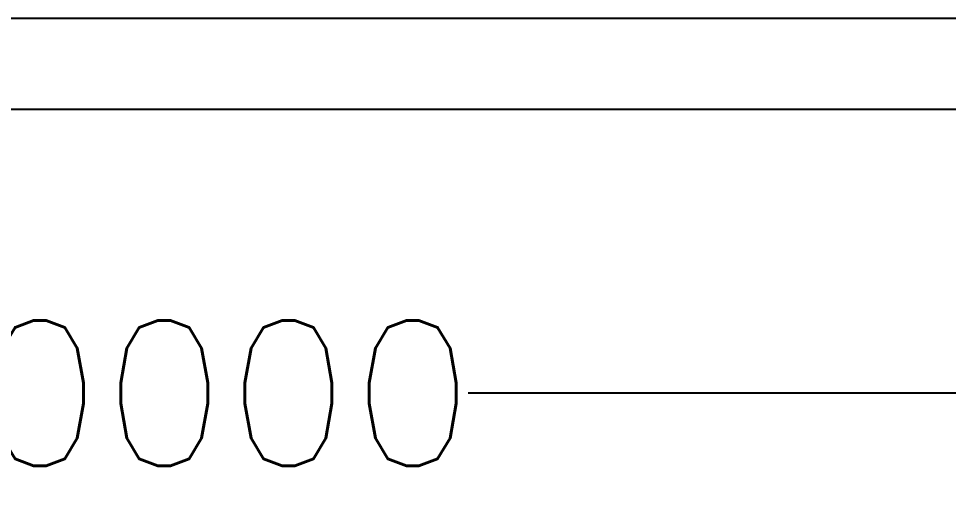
# Model space of a CAD drawing. Header units: inches. Extents: x 4920 to 49860, y 87334 to 114892.
# Drawn here: x 19838 to 24968, y 87334 to 89922 of the extents above; entities that cross this region are included whole.
import ezdxf

# ---------------------------------------------------------------- set-up
doc = ezdxf.new("R2010")
doc.units = ezdxf.units.IN
doc.header["$MEASUREMENT"] = 0
doc.layers.add('GT_1', color=7, linetype='Continuous')
doc.styles.get("Standard").update_dxf_attribs({"font": 'txt', "bigfont": 'gbcbig.shx'})
doc.dimstyles.new('Standard-yuanban', dxfattribs={"dimtxt": 800, "dimasz": 0.18, "dimexe": 0.18, "dimexo": 0.0625, "dimgap": 0.09, "dimtad": 0, "dimtih": 1, "dimtoh": 1, "dimdec": 4, "dimlfac": 0.02, "dimzin": 0, "dimdsep": 46, "dimtxsty": 'Standard', "dimcen": 0.09, "dimadec": 0, "dimazin": 0, "dimtfac": 1, "dimtdec": 4, "dimtofl": 0, "dimtmove": 0, "dimatfit": 3, "dimfxl": 1, "dimtolj": 1, "dimtzin": 0, "dimarcsym": 0})

# ---------------------------------------------------------------- blocks, each defined once
blk = doc.blocks.new('*D3')
at = {"color": 0, "lineweight": -2, "transparency": 16777216}
for p, q in [((4934.4, 89422.1), (4934.4, 87858.6)), ((34634.4, 89422.1), (34634.4, 87858.6)), ((4934.6, 87858.8), (17251, 87858.8)), ((34634.3, 87858.8), (22317.9, 87858.8))]:
    blk.add_line(p, q, dxfattribs=at)
at = {"color": 0, "transparency": 16777216}
for points in [[(4934.6, 87858.8), (4934.6, 87858.8), (4934.4, 87858.8)], [(34634.3, 87858.8), (34634.3, 87858.8), (34634.4, 87858.8)]]:
    blk.add_solid(points, dxfattribs=at)
at = {"layer": 'Defpoints', "color": 0, "transparency": 16777216}
for p in [(4934.4, 89422.2), (34634.4, 89422.2), (34634.4, 87858.8)]:
    blk.add_point(p, dxfattribs=at)
at = {"color": 0, "transparency": 16777216, "insert": (19784.4, 87858.8), "char_height": 800, "attachment_point": 5}
blk.add_mtext('\\A1;594.0000', dxfattribs=at)

msp = doc.modelspace()

# ---------------------------------------------------------------- linework, layer by layer
at = {"layer": 'GT_1', "color": 1}
msp.add_line((34134.44132, 89922.15165), (6184.44132, 89922.15165), dxfattribs=at)
at = {"layer": 'GT_1'}
msp.add_line((34634.44132, 89422.15165), (4934.44132, 89422.15165), dxfattribs=at)

# ---------------------------------------------------------------- dimensions: what is measured, and where the dimension line sits
dim = msp.add_linear_dim(base=(34634.44132, 87858.809), p1=(4934.44132, 89422.15165), p2=(34634.44132, 89422.15165), dimstyle='Standard-yuanban')
dim.commit()
dim.dimension.update_dxf_attribs({"geometry": '*D3', "text_midpoint": (19784.44132, 87858.809)})

doc.saveas('drawing.dxf')
